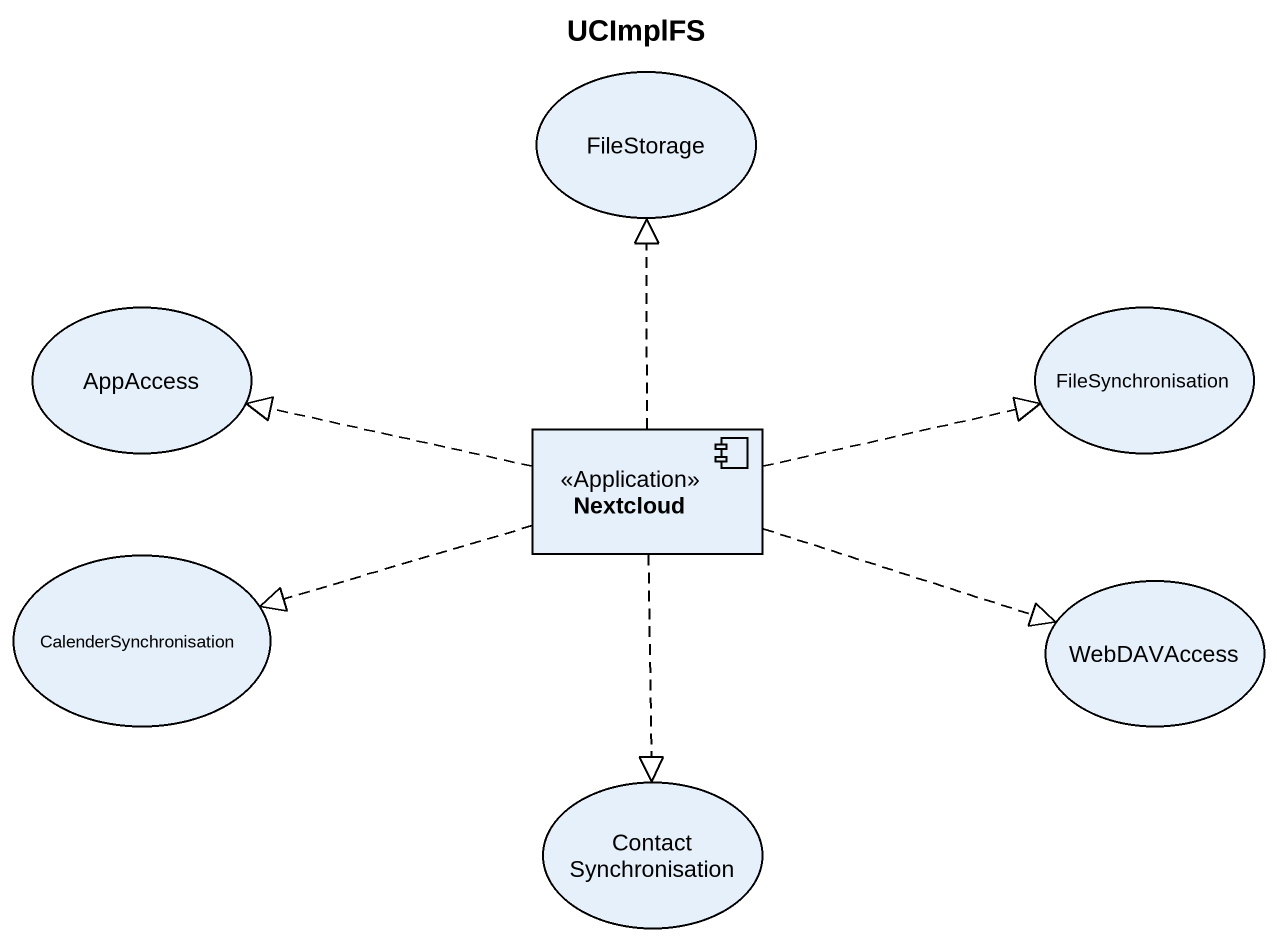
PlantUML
@startuml
title UCImplFS
usecase FileStorage
usecase AppAccess
usecase FileSynchronisation
component Nextcloud <<Application>>
usecase CalenderSynchronisation
usecase WebDAVAccess
usecase ContactSynchronisation
Nextcloud .up.|> FileStorage
Nextcloud .left.|> AppAccess
Nextcloud .right.|> FileSynchronisation
Nextcloud .left.|> CalenderSynchronisation
Nextcloud .right.|> WebDAVAccess
Nextcloud ..|> ContactSynchronisation
@enduml
